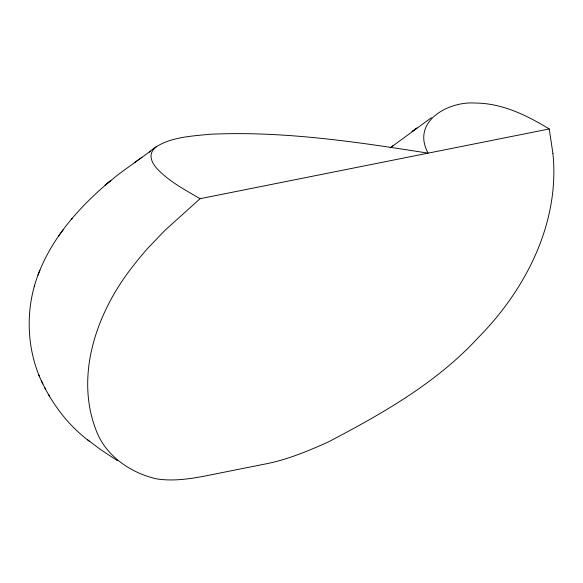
<?xml version="1.0" encoding="UTF-8"?>
<svg xmlns="http://www.w3.org/2000/svg" width="583" height="583" viewBox="0 0 583 583"><rect width="100%" height="100%" fill="white"/><g stroke="black" fill="none" stroke-linecap="round" stroke-linejoin="round"><path stroke-width="0.87" d="M39.935 270.177C25.747 303.867 25.579 343.081 39.578 376.858M34.244 286.712L34.696 285.204M37.946 275.205C52.055 237.223 80.075 206.185 110.763 180.562M58.701 235.926L63.255 229.593M71.177 219.609L72.183 218.377M552.939 153.599L549.23 128.96L200.086 198.694L164.887 230.402L147.375 248.701A245.246 173.8 -60 0 0 132.778 266.416C97.048 311.628 74.15 375.437 96.603 431.551C106.346 456.474 131.488 473.338 156.987 478.949C172.998 481.339 189.256 479.044 205.019 476.02L263.822 464.279C286.268 460.14 307.569 451.3 328.273 441.965C382.135 413.726 436.361 383.089 477.98 337.878C522.747 292.732 555.752 231.006 553.784 166.119A158.357 111.943 -60.2 0 0 552.888 153.621M105.253 185.117L119.019 173.894L150.407 151.223L149.365 151.995C165.623 137.224 188.987 136.4 209.596 134.279C282.879 130.825 355.936 141.793 428.119 153.147C410.92 121.628 448.159 101.078 475.167 103.053A34.791 12.979 6.2 0 1 484.305 103.534C507.786 105.946 529.328 116.884 549.23 128.96M105.173 185.183L110.828 180.511M390.1 147.936L431.405 117.679M391.798 146.603L392.869 145.772M417.064 127.91L412.035 131.569L416.328 128.449M134.236 162.788L141.953 157.337M200.086 198.694C185.132 189.905 169.296 181.648 157.257 168.873C152.972 164.275 148.636 157.016 152.513 150.888A62.731 23.4 6.2 0 1 156.783 146.508M117.46 460.694L100.721 449.653L87.639 439.852M89.673 441.484C70.711 427.405 55.589 408.581 44.745 387.68M48.688 394.829L49.635 396.396M42.836 383.986L38.842 375.146M45.642 389.386L41.204 380.568"/></g></svg>
